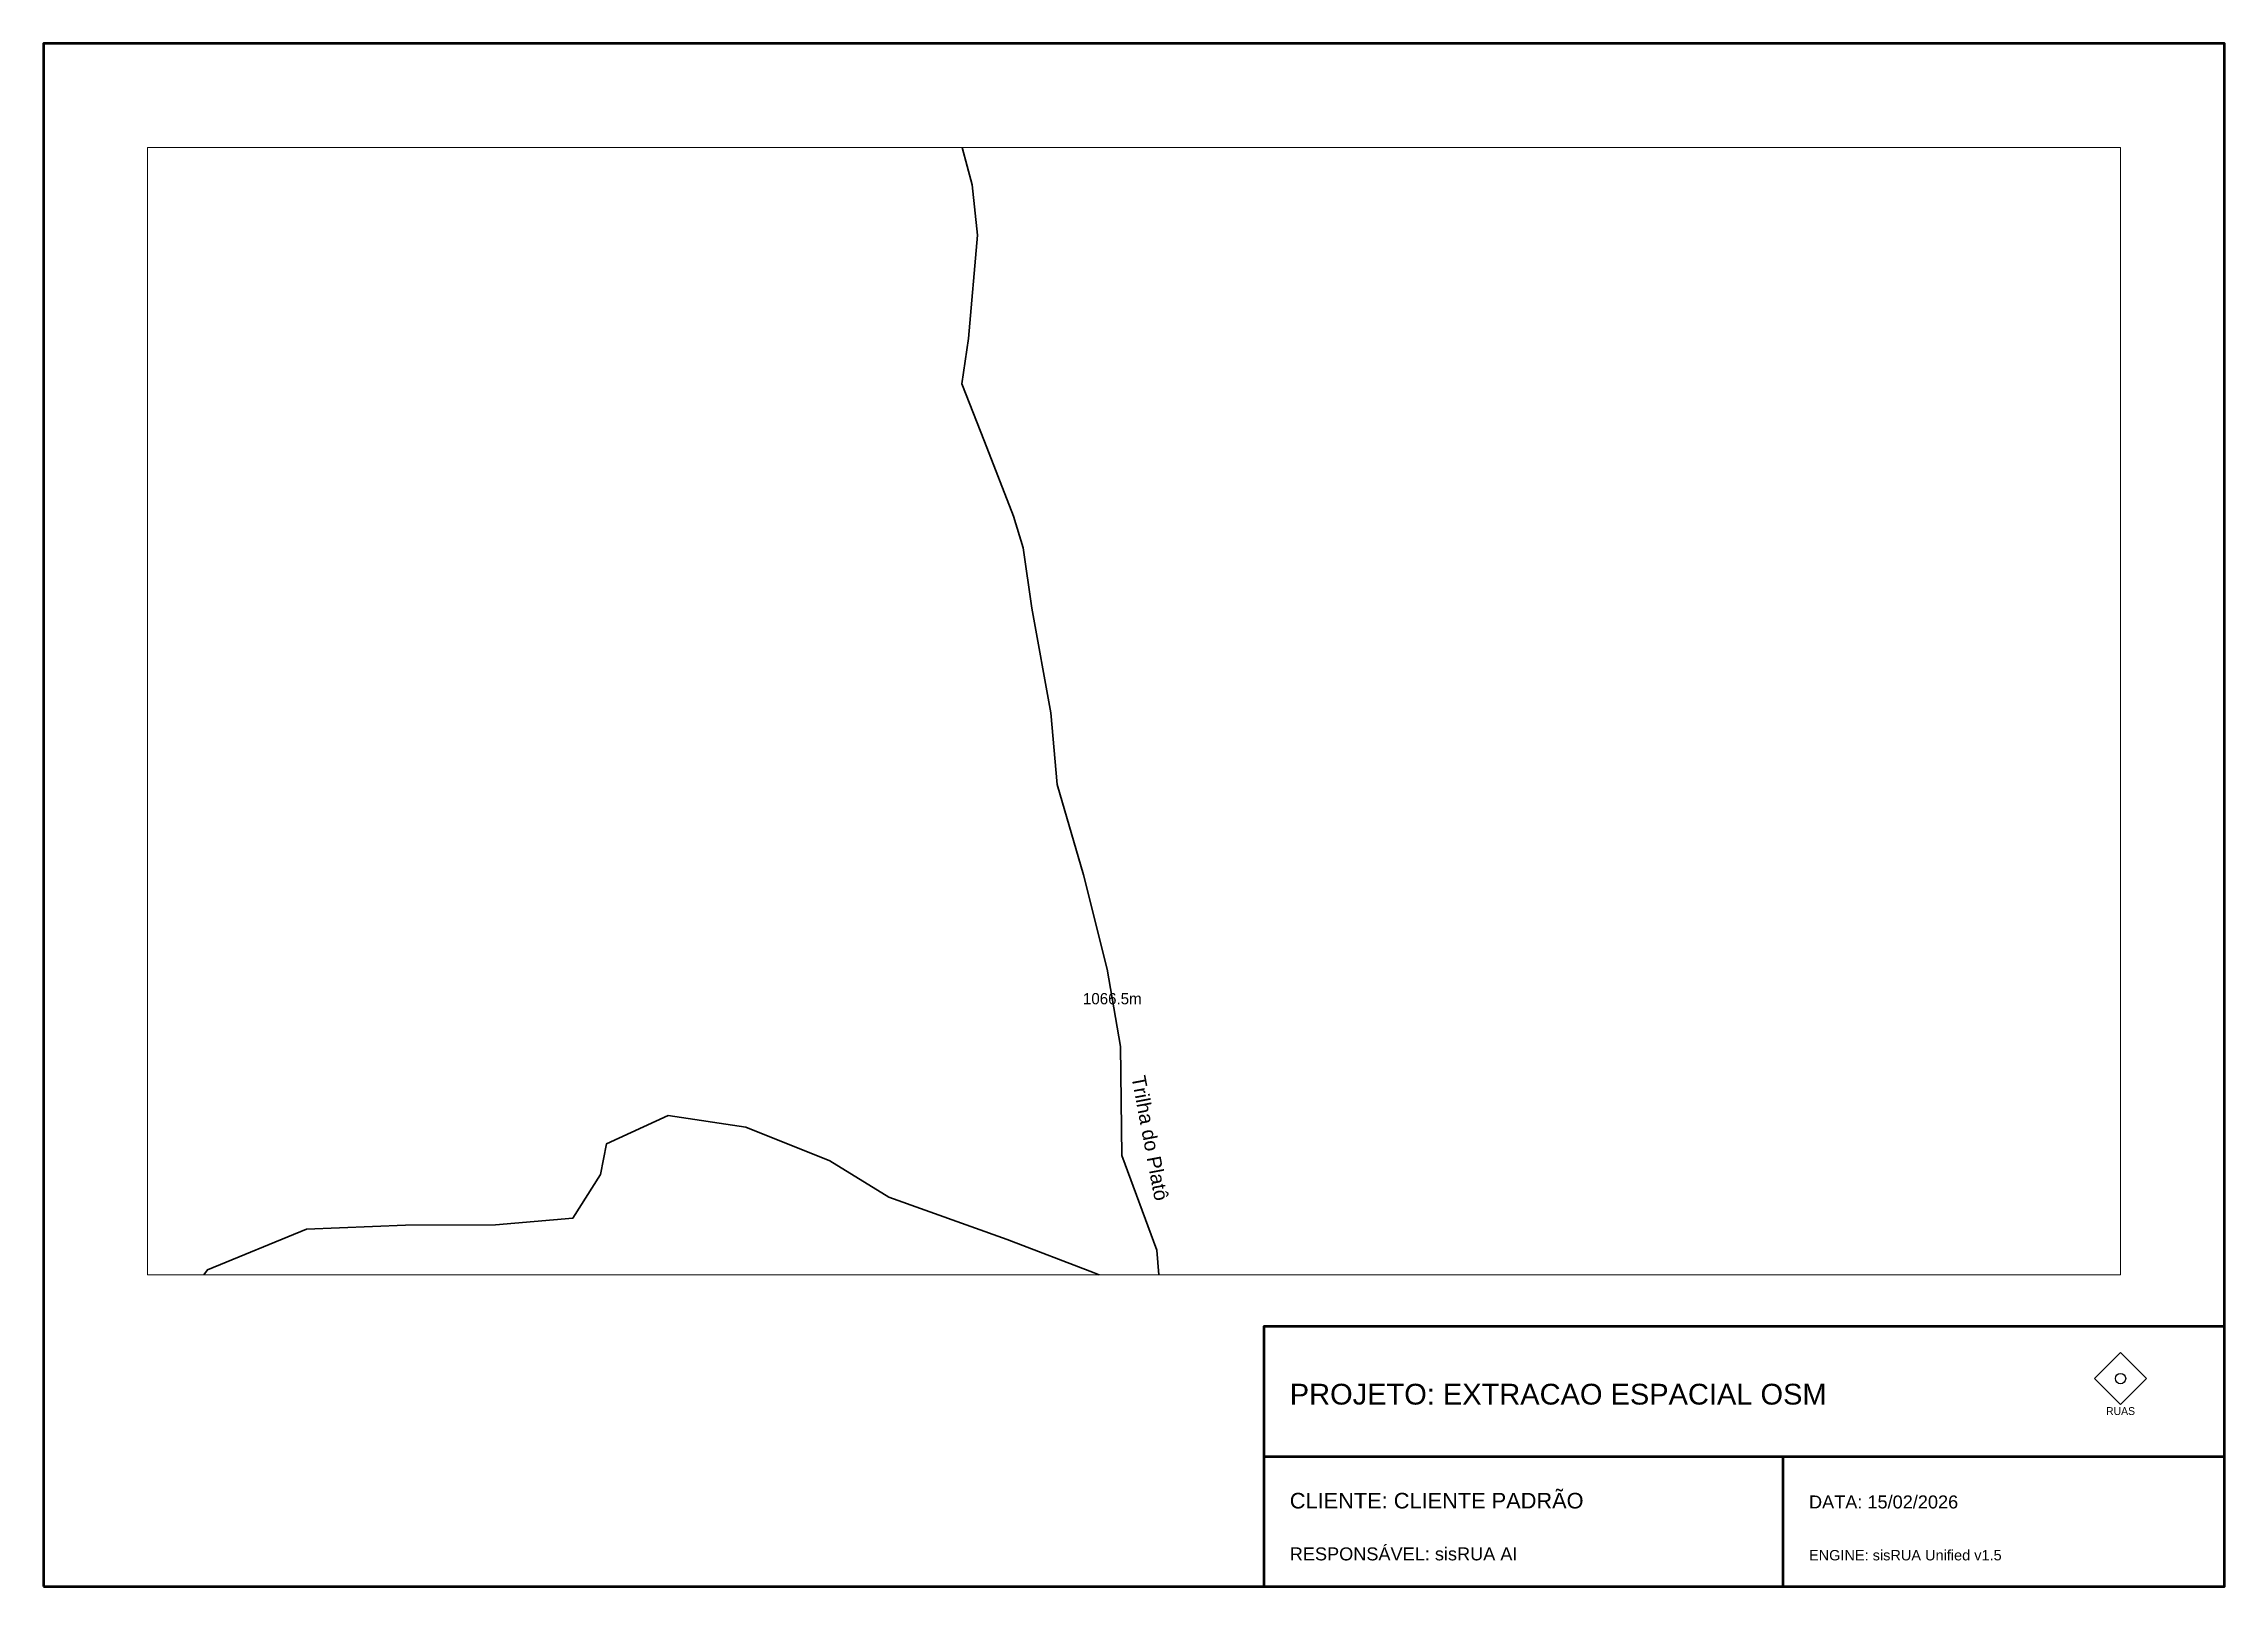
# Paper-space layout 'Layout1' of a CAD drawing. Header units: metres, sheet in millimetres. Extents: x 0 to 420, y 0 to 297.
# The model-space entities are those that its viewports show. They can reach past a viewport. Long polylines and large blocks are cut down to what shows.
import ezdxf
from ezdxf.enums import TextEntityAlignment as Align

# ---------------------------------------------------------------- set-up
doc = ezdxf.new("R2010")
doc.units = ezdxf.units.M
for name, color, linetype, lineweight in [('ANNOT_LENGTH', 2, 'Continuous', 13), ('QUADRO', 7, 'Continuous', 50), ('TEXTO', 7, 'Continuous', 15), ('VIAS', 4, 'Continuous', 35)]:
    doc.layers.add(name, color=color, linetype=linetype, lineweight=lineweight)
doc.styles.add('PRO_STYLE', font='arial.ttf')

# ---------------------------------------------------------------- blocks, each defined once
blk = doc.blocks.new('LOGO')
at = {"color": 7}
blk.add_lwpolyline([(0, 5), (5, 0), (0, -5), (-5, 0)], close=True, dxfattribs=at)
at = {"color": 2}
blk.add_circle((0, 0), 1, dxfattribs=at)
at = {"color": 7}
blk.add_text('RUAS', height=1.5, dxfattribs=at).set_placement((0, -7), align=Align.CENTER)

msp = doc.modelspace()

# ---------------------------------------------------------------- linework, layer by layer
at = {"layer": 'VIAS'}
for points in [[(-32.16, 108.79), (-30.86, 101.4), (-28.75, 93.35), (-27.78, 84.45), (-29.37, 66.09), (-30.58, 58.06), (-26.51, 47.82), (-21.37, 34.59), (-19.65, 28.98), (-18.12, 18.27), (-14.76, -0.3), (-13.65, -13.01), (-8.95, -29.05), (-4.76, -45.81), (-2.38, -59.48), (-2.14, -78.87), (4.06, -95.67), (4.74, -103.93)], [(-174.83, -112.35), (-164.47, -99.15), (-146.91, -91.92), (-129.3, -91.24), (-113.35, -91.13), (-99.6, -89.94), (-94.7, -82.24), (-93.63, -76.76), (-82.67, -71.76), (-68.88, -73.85), (-53.99, -79.77), (-43.49, -86.27), (-22.52, -93.78), (-7.07, -99.68), (4.74, -103.93)]]:
    msp.add_lwpolyline(points, dxfattribs=at)

# ---------------------------------------------------------------- texts
at = {"layer": 'ANNOT_LENGTH', "color": 7}
msp.add_text('1066.5m', height=2, dxfattribs=at).set_placement((-3.85, -51.02), align=Align.MIDDLE_CENTER)
at = {"layer": 'TEXTO', "style": 'PRO_STYLE'}
msp.add_text('Trilha do Platô', height=2.5, rotation=-79.2996, dxfattribs=at).set_placement((2.85, -75.74), align=Align.MIDDLE_CENTER)

psp = doc.layouts.get("Layout1")

# ---------------------------------------------------------------- linework, layer by layer
at = {"layer": 'QUADRO'}
for p, q in [((235, 25), (420, 25)), ((335, 0), (335, 25))]:
    psp.add_line(p, q, dxfattribs=at)
at = {"layer": 'QUADRO', "lineweight": 50}
psp.add_lwpolyline([(0, 0), (420, 0), (420, 297), (0, 297)], close=True, dxfattribs=at)
at = {"layer": 'QUADRO'}
psp.add_lwpolyline([(235, 0), (420, 0), (420, 50), (235, 50)], close=True, dxfattribs=at)

# ---------------------------------------------------------------- block references
psp.add_blockref('LOGO', (400, 40))

# ---------------------------------------------------------------- texts
at = {"style": 'PRO_STYLE'}
for s, height, p in [('PROJETO: EXTRACAO ESPACIAL OSM', 4, (240, 35)), ('CLIENTE: CLIENTE PADRÃO', 3, (240, 15)), ('DATA: 15/02/2026', 2.5, (340, 15)), ('RESPONSÁVEL: sisRUA AI', 2.5, (240, 5)), ('ENGINE: sisRUA Unified v1.5', 2, (340, 5))]:
    psp.add_text(s, height=height, dxfattribs=at).set_placement(p)

# ---------------------------------------------------------------- viewports
at = {"layer": 'VIEWPORTS'}
psp.add_viewport(center=(210, 168.5), size=(380, 217), view_center_point=(0, 0), view_height=200, dxfattribs=at)

doc.saveas('drawing.dxf')
